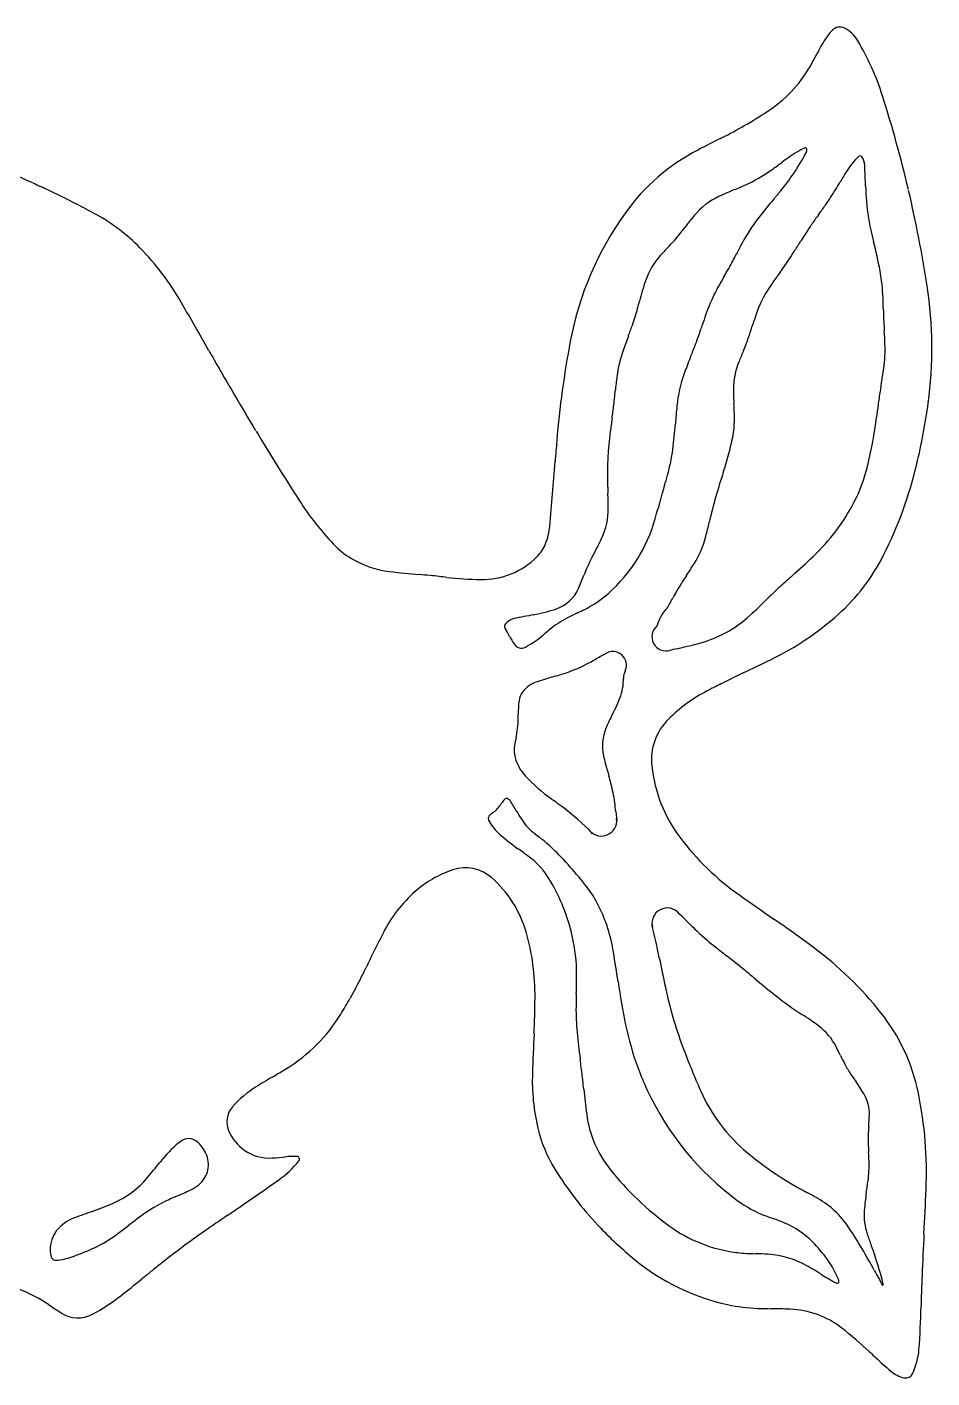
# Model space of a CAD drawing. Extents: x 28 to 914, y -268 to -42.
# Drawn here: x 830.9 to 913.6, y -227.8 to -104.4 of the extents above; entities that cross this region are included whole.
import ezdxf

# ---------------------------------------------------------------- set-up
doc = ezdxf.new("R2010")
doc.units = 0
doc.header["$MEASUREMENT"] = 0
doc.layers.add('cut', color=10, linetype='CONTINUOUS')

msp = doc.modelspace()

# ---------------------------------------------------------------- linework, layer by layer
at = {"layer": 'cut', "linetype": 'Continuous'}
for p, q in [((834.39571, -120.034383), (835.421571, -120.554078)), ((894.286472, -164.387064), (895.316921, -163.876513)), ((860.980795, -192.085259), (860.429443, -193.094441))]:
    msp.add_line(p, q, dxfattribs=at)
at = {"layer": 'cut'}
for p, q in [((883.945117, -146.565419), (883.960827, -146.978544)), ((883.423084, -161.808432), (883.716985, -161.64358)), ((884.692811, -176.057076), (884.772726, -176.873077))]:
    msp.add_line(p, q, dxfattribs=at)
for centre, radius, start, end in [((910.148369, -109.864612), 7.693233, 138.066037, 152.252888), ((905.145837, -105.37074), 0.968635, 63.476373, 138.066093), ((904.315348, -107.03471), 2.828342, 30.687071, 63.476249), ((885.607051, -118.137144), 24.582983, 17.65414, 30.687009), ((778.521357, -42.004413), 140.394711, 332.121985, 332.525117), ((1007.167296, -160.902484), 117.317759, 152.252893, 152.525162), ((892.11169, -102.091626), 11.89087, 303.897803, 332.122074), ((798.770149, -145.77387), 115.711662, 13.257791, 17.654187), ((876.750148, -79.229367), 39.434652, 296.965769, 303.897819), ((983.996483, -291.607597), 198.485526, 116.885898, 117.559694), ((750.749883, 168.424953), 317.299239, 296.886078, 296.965834), ((900.918849, -132.422115), 18.925199, 117.559669, 144.242335), ((905.555238, -123.33407), 8.668841, 114.404407, 125.93907), ((883.346274, -105.977648), 21.17123, 326.142993, 332.093541), ((902.010799, -115.521996), 0.09029, 15.495772, 114.404402), ((901.588542, -115.639065), 0.528475, 332.093505, 15.495766), ((833.695601, -26.524155), 111.8922, 305.659942, 306.23542), ((989.175641, -238.685413), 151.140958, 125.939077, 126.23541), ((911.541204, -121.158559), 6.805425, 133.562283, 148.338122), ((906.988563, -116.371509), 0.199186, 33.840047, 133.562283), ((905.864297, -117.125277), 1.552752, 2.681067, 33.840047), ((732.504357, -125.243312), 175.102662, 2.062145, 2.681067), ((897.942208, 24.92408), 158.214091, 244.002962, 245.229309), ((890.800403, -106.111269), 13.937787, 293.733062, 305.659974), ((884.773424, -106.935125), 19.452649, 320.315955, 326.143055), ((967.527926, -155.685224), 72.582348, 148.338122, 149.211661), ((1662.150659, 1681.119542), 1982.220113, 245.230187, 245.252647), ((800.277699, -188.654525), 76.633952, 63.563384, 65.252624), ((910.205657, -154.307547), 38.008225, 112.644698, 115.128029), ((877.091256, -74.929722), 47.99993, 292.644613, 293.732996), ((835.638796, -66.166008), 83.298812, 319.603495, 320.316023), ((885.34845, -107.651324), 22.601318, 324.841414, 329.098898), ((536.190793, 101.324347), 429.518879, 329.098898, 329.211661), ((978.191179, -116.396925), 70.743373, 182.062145, 182.871883), ((798.770149, -145.77387), 115.711662, 8.81188, 13.208275), ((800.277699, -188.654525), 76.633952, 61.179094, 62.703581), ((896.777276, -125.67748), 6.385414, 115.128079, 140.24384), ((936.447775, -151.950634), 49.06981, 139.603438, 142.118851), ((874.798851, -100.220815), 35.505059, 323.95406, 324.841414), ((924.012367, -119.11485), 16.496431, 182.871883, 193.45908), ((828.954662, -136.536357), 17.147217, 44.295496, 61.179059), ((909.425453, -138.547758), 29.407843, 144.242278, 169.324978), ((914.243325, -140.207001), 29.104786, 140.243862, 143.02555), ((910.272412, -131.58752), 15.906487, 142.118787, 152.130695), ((921.358098, -135.229221), 22.742358, 144.120987, 146.968987), ((954.145106, -158.944758), 63.207338, 143.737497, 144.120987), ((306.397369, 316.220903), 740.135389, 323.737497, 323.77319), ((880.201506, -104.152696), 28.823115, 323.77319, 323.95406), ((881.334618, -116.000784), 11.740327, 317.768324, 321.810695), ((864.475516, -102.739111), 33.190299, 321.810745, 323.025633), ((974.834023, -169.998059), 86.527518, 146.968987, 147.832716), ((995.386712, -102.03329), 89.886327, 193.45908, 194.145829), ((823.223111, -142.128678), 25.155009, 29.874671, 44.29552), ((931.573687, -164.157058), 57.842271, 136.758493, 137.77308), ((853.478415, -90.714264), 49.361813, 316.758565, 317.76834), ((1008.021399, -183.276003), 126.48028, 152.13066, 152.644717), ((460.691332, 153.365019), 520.849125, 327.720168, 327.832716), ((866.323633, -134.561463), 43.212736, 10.514968, 14.145829), ((893.566214, -129.661443), 6.51474, 137.773009, 161.509296), ((872.19399, -113.52981), 26.204822, 330.472609, 332.115594), ((827.519404, -89.891453), 76.74778, 332.115629, 332.644812), ((872.463336, -106.743614), 33.804277, 324.538002, 327.720168), ((811.547874, -79.179597), 95.903377, 329.934255, 330.472605), ((1864.652293, -820.906007), 1188.678881, 144.268014, 144.292255), ((821.662047, -70.558221), 96.175373, 324.268014, 324.538002), ((892.190091, -129.760408), 16.90449, 2.025682, 10.514968), ((912.799614, -136.093388), 26.795114, 161.509277, 165.610301), ((935.995355, -151.21983), 47.891514, 149.934337, 151.509029), ((906.874858, -133.716811), 9.864518, 146.092429, 160.345115), ((933.797135, -151.812994), 42.303396, 144.42921, 146.092429), ((929.678439, -148.867473), 37.239825, 144.292255, 144.42921), ((876.557304, -133.715303), 36.995397, 352.183458, 8.811934), ((715.255122, -85.410176), 177.14756, 345.392953, 345.610219), ((906.715748, -135.328269), 14.577296, 151.509048, 160.227321), ((823.144328, -132.202526), 85.993428, 1.284337, 2.025682), ((-266.945533, -768.362083), 1282.38846, 29.653271, 29.874662), ((869.020066, -125.483147), 18.246644, 340.346264, 345.392978), ((940.15198, -147.348018), 50.108353, 160.227352, 161.419552), ((927.009019, -140.908003), 31.24436, 160.345115, 162.617867), ((969.379315, -128.923988), 60.278306, 181.284337, 181.927262), ((831.878151, -112.218169), 57.686237, 339.294023, 340.346196), ((830.68877, -111.344591), 65.122638, 340.774166, 341.534135), ((8786.63665, -2768.117879), 8322.698949, 161.52988, 161.534005), ((903.771115, -135.118558), 11.727016, 161.418463, 161.528929), ((838.877012, -113.319285), 61.104911, 341.670909, 342.617867), ((934.89722, -130.084302), 25.776694, 181.927262, 183.312243), ((997.971043, -126.433966), 88.956059, 183.312243, 183.70643), ((968.23282, -149.63303), 89.250885, 169.324943, 175.20976), ((950.640466, -157.108779), 69.276963, 159.29409, 160.461081), ((869.09213, -124.73747), 24.450937, 338.827981, 340.774157), ((883.023895, -127.944341), 14.598573, 338.266978, 341.670909), ((861.694538, -135.261929), 47.606083, 2.285747, 3.70643), ((4383.923645, 1879.423968), 4069.373407, 209.653295, 209.667734), ((896.261609, -137.810629), 11.575329, 160.461113, 172.549841), ((-526.923014, 437.014764), 1529.253067, 338.049733, 338.07013), ((848.987469, -116.9507), 46.010881, 338.092789, 338.828006), ((1031.332144, -189.978095), 146.156692, 157.468519, 157.899522), ((851.808759, -115.501486), 48.202283, 337.468519, 338.266978), ((896.867313, -133.858008), 12.4053, 351.921606, 2.285747), ((1095.162524, 6.001982), 284.448091, 209.667803, 211.174033), ((929.469702, -149.936137), 40.967014, 158.049666, 160.193383), ((902.043719, -137.478253), 6.61555, 157.899522, 180.109075), ((865.113861, -129.351038), 44.477009, 350.415453, 351.921606), ((923.488464, -141.370952), 39.03398, 172.54994, 174.505512), ((902.397519, -140.186007), 12.192579, 160.193437, 174.494665), ((144.199249, -7.609054), 775.598742, 350.380047, 350.414842), ((852.149874, -135.013437), 32.585418, 353.11759, 354.470671), ((29.732126, -55.398268), 858.847802, 354.470642, 354.505478), ((919.78353, -137.444481), 24.355393, 180.109075, 183.261912), ((946.051384, -143.804727), 37.737039, 170.614224, 172.585709), ((1013.950434, -155.028025), 106.55741, 170.380047, 170.614224), ((802.279101, -128.993808), 82.818175, 352.254626, 353.117496), ((975.547971, -147.236435), 85.682015, 174.494687, 175.583299), ((828.463872, -142.649035), 67.112455, 2.483582, 3.261912), ((1088.569792, -162.350784), 181.45709, 172.585709, 172.934049), ((855.330466, -130.80134), 58.421312, 346.608071, 352.183454), ((1388.04017, -208.664776), 508.336198, 172.254564, 172.393449), ((837.461832, -136.570744), 52.815418, 353.032769, 355.583242), ((886.129567, -140.147851), 9.392543, 346.122427, 2.483582), ((868.980021, -135.131942), 39.813182, 346.333385, 352.934049), ((1095.162524, 6.001982), 284.448091, 211.194176, 212.700406), ((913.361919, -145.273987), 29.443899, 172.39335, 181.777505), ((1419.434268, -187.444936), 542.033931, 175.209669, 175.412725), ((874.828042, -141.137049), 15.17123, 343.946992, 353.032777), ((853.96895, -132.202262), 42.52014, 342.527374, 346.122427), ((-1191.407579, 22.037846), 2077.198435, 355.249692, 355.412642), ((875.006793, -135.485977), 38.195, 333.299037, 346.608075), ((817.658824, -124.68678), 74.660144, 343.189771, 343.946989), ((1371.093465, -294.979409), 499.618369, 162.527374, 162.699586), ((893.595323, -141.117312), 14.480638, 332.639989, 346.333385), ((943.883177, -144.326739), 59.979853, 181.777575, 182.138997), ((1002.453926, -180.515664), 118.384135, 163.189793, 163.517295), ((930.574301, -157.769481), 38.225155, 162.699586, 166.340812), ((878.177682, -133.301935), 26.595414, 212.700494, 223.579202), ((819.178681, -149.398757), 64.827339, 0.959709, 2.139533), ((1810.301365, -392.927513), 953.65365, 165.109819, 165.140988), ((932.338145, -159.49258), 45.187206, 164.523876, 165.095228), ((917.359681, -155.337644), 29.643146, 163.517101, 164.538334), ((889.887135, -139.198453), 18.655884, 313.415145, 332.639989), ((877.729858, -148.417929), 6.267947, 334.362057, 0.959709), ((828.994187, -132.573538), 61.603938, 344.231007, 345.141089), ((3804.622371, -827.748053), 2989.330949, 166.878141, 166.888678), ((909.761047, -152.928413), 16.856621, 166.737834, 166.878141), ((939.373676, -159.907898), 47.280642, 166.340812, 166.737834), ((873.218376, -149.530489), 5.456167, 337.516047, 355.249596), ((874.508847, -145.426301), 14.309352, 311.55639, 344.231052), ((835.978252, -136.304486), 58.773726, 345.603712, 346.888678), ((864.55006, -146.269898), 7.783712, 223.57929, 238.986251), ((874.903837, -150.228077), 3.632048, 315.087415, 337.516049), ((861.475774, -140.617065), 24.297055, 331.675295, 334.362115), ((884.303886, -148.709063), 8.881437, 327.974641, 345.603712), ((865.04546, -145.445843), 8.745215, 238.986316, 263.354326), ((872.472737, -147.804382), 7.064911, 269.029369, 315.087399), ((893.523767, -158.54452), 12.418452, 151.968294, 157.36204), ((992.866949, -211.436865), 124.964745, 151.675357, 151.968253), ((844.002845, -90.70286), 85.418078, 311.666232, 313.415145), ((892.833451, -144.452242), 18.24046, 311.772869, 333.29908), ((874.951151, -60.426529), 94.339645, 263.354366, 264.999185), ((927.581996, -172.748038), 49.319711, 157.362079, 158.237783), ((858.754634, -132.728391), 39.016901, 326.104879, 327.974641), ((855.794357, -279.352619), 125.42299, 84.543292, 84.999137), ((863.192022, -201.911884), 47.62972, 83.532169, 84.543319), ((812.562119, -648.505148), 497.083756, 83.45161, 83.532053), ((872.894343, -122.922994), 31.94987, 263.451592, 269.029266), ((837.622048, -136.835499), 47.543608, 336.662261, 338.23787), ((903.274567, -163.233249), 14.945517, 146.933531, 150.756166), ((931.855583, -181.841154), 49.050188, 146.104879, 146.933531), ((979.433986, -242.887927), 118.302045, 131.666232, 132.375943), ((878.165321, -154.327859), 3.387753, 288.967287, 336.662284), ((877.396834, -148.684121), 9.955749, 296.520256, 311.556434), ((850.303516, -134.950166), 45.098504, 329.988732, 331.438824), ((938.72454, -183.081177), 55.573596, 150.756166, 151.438824), ((862.760623, -120.939682), 50.516821, 312.594886, 314.950249), ((935.645951, -193.951695), 52.648216, 134.188833, 134.950249), ((921.660788, -179.564827), 32.58415, 132.375943, 134.188833), ((874.478268, -143.599931), 14.731597, 280.546924, 288.967217), ((891.746062, -180.37518), 24.823403, 115.156726, 117.726449), ((868.324117, -130.503252), 30.274661, 295.156706, 296.52033), ((891.661374, -159.851539), 3.288361, 134.524452, 166.313931), ((874.90081, -159.157061), 0.379263, 140.2872, 198.828293), ((875.690223, -159.812737), 1.405462, 102.074216, 140.2874), ((889.629923, -224.978692), 68.045668, 100.546962, 102.074216), ((884.349765, -166.303074), 8.925939, 117.726522, 129.502805), ((889.276572, -160.090163), 1.3, 128.551972, 286.988574), ((889.39554, -149.910125), 11.163227, 284.038987, 312.594886), ((887.049448, -137.977071), 26.922772, 296.033602, 311.772943), ((875.284443, -159.026247), 0.784587, 198.828548, 214.620124), ((871.963844, -161.318675), 3.250461, 30.819379, 34.619804), ((865.136771, -165.391617), 11.200164, 28.63399, 30.819643), ((887.358727, -153.258745), 14.118247, 208.63385, 212.046592), ((872.746577, -153.840642), 8.080283, 297.077784, 310.182155), ((834.011956, -107.975622), 68.113365, 310.182254, 310.395853), ((906.253528, -192.871788), 43.359518, 129.502825, 130.395718), ((876.063844, -160.329349), 0.792788, 212.046618, 297.077726), ((884.403547, -162.688152), 1.25, 334.732504, 123.315564), ((894.357925, -178.894173), 18.179213, 102.987876, 105.255179), ((867.198295, -61.139212), 102.667286, 282.987876, 284.038987), ((875.729991, -150.375908), 13.73458, 286.952184, 299.177243), ((736.241663, 99.44201), 299.856906, 299.177243, 299.395732), ((790.323488, 60.045538), 247.306222, 295.379073, 296.033619), ((894.323505, -215.891727), 54.363018, 106.328553, 108.036399), ((860.302568, -99.764052), 66.645498, 286.328553, 286.952184), ((880.413154, -163.884186), 4.977325, 338.604807, 0.196458), ((886.890441, -163.861976), 1.5, 154.732504, 180.196458), ((938.730312, -252.793284), 98.949051, 115.379088, 116.023828), ((877.435574, -166.121878), 1.602011, 143.612956, 172.220575), ((878.332579, -166.782895), 2.716265, 108.036399, 143.612956), ((899.719112, -177.913077), 14.516124, 117.518684, 134.845074), ((938.730312, -252.793284), 98.949051, 116.689728, 117.51868), ((884.543304, -167.092916), 8.775765, 172.220575, 180.443769), ((876.2868, -162.560767), 9.306106, 334.425328, 340.286296), ((869.785049, -167.692155), 5.982987, 350.245064, 359.569013), ((838.023166, -167.453233), 37.745768, 359.569013, 0.443769), ((898.437741, -174.600359), 15.892593, 152.962705, 157.233952), ((-434.222949, 505.517213), 1480.28401, 332.962705, 332.976677), ((874.830794, -162.150341), 10.793735, 332.976677, 333.1403), ((864.554577, -156.946004), 22.312666, 333.1403, 334.425328), ((893.177861, -171.336355), 5.240283, 134.845078, 186.092928), ((856.519109, -165.411473), 19.443546, 348.574204, 350.245064), ((887.594543, -170.049858), 4.133256, 157.233952, 192.685913), ((878.00435, -170.435888), 2.59614, 171.160121, 195.103457), ((892.648404, -172.713345), 17.416232, 168.574204, 171.160121), ((879.405194, -170.057821), 4.047105, 195.103457, 222.993853), ((907.728234, -165.517736), 24.770738, 192.685913, 195.945657), ((1239.909788, -70.543849), 370.262596, 195.955065, 196.030371), ((901.061715, -170.494812), 13.168924, 186.092868, 216.790612), ((888.354596, -161.714163), 16.282644, 222.993853, 234.07935), ((843.74852, -184.368564), 41.926458, 15.045707, 16.030371), ((871.125951, -177.00939), 13.577187, 7.552311, 15.045707), ((876.924372, -177.02607), 3.189915, 139.318707, 147.627994), ((874.665067, -175.084042), 0.210665, 97.034357, 139.319001), ((874.689596, -175.282849), 0.410979, 32.616944, 97.034044), ((851.631038, -190.0391), 27.786955, 30.249702, 32.61708), ((942.514774, -86.951555), 108.601507, 234.07935, 234.243194), ((822.280928, -253.92507), 97.156439, 53.733141, 54.243194), ((873.382815, -176.675299), 0.350426, 129.091093, 201.152304), ((887.868534, -194.505637), 23.323389, 128.007522, 129.091091), ((869.325234, -170.777728), 6.790855, 308.007589, 310.04589), ((872.376537, -174.408215), 2.048399, 310.045781, 325.38863), ((867.659619, -171.152848), 7.779605, 325.388621, 327.628127), ((899.966698, -161.850969), 28.167552, 210.249603, 211.817878), ((867.601975, -192.153085), 20.541979, 43.258486, 53.733141), ((762.234314, -191.446399), 123.421695, 7.162794, 7.552311), ((873.418503, -176.661493), 0.388691, 201.152018, 206.105956), ((876.566046, -175.119118), 3.893823, 206.105999, 227.208925), ((880.386638, -173.999584), 5.124817, 211.81785, 230.951544), ((883.367932, -176.892513), 1.4, 224.066805, 5.593435), ((883.372916, -176.896123), 1.4, 0.94323, 10.24364), ((885.546999, -165.417527), 17.114201, 227.208957, 235.054496), ((888.17221, -164.401811), 17.483311, 230.951545, 232.875721), ((862.814154, -197.90163), 24.531792, 52.177595, 52.875685), ((870.13168, -188.475565), 12.598775, 45.907386, 52.177646), ((909.899869, -163.885295), 24.205168, 216.790597, 234.939619), ((833.005228, -240.607058), 74.61422, 54.245023, 55.054495), ((872.206925, -186.16242), 7.524791, 29.92179, 54.244933), ((856.140327, -202.917236), 32.706481, 37.657597, 45.907375), ((872.918733, -190.755565), 9.882754, 108.29914, 120.284791), ((870.952249, -184.809161), 3.619625, 48.944394, 108.299168), ((872.949661, -190.808552), 9.944106, 120.284707, 131.597386), ((866.515198, -189.903415), 10.375279, 16.090123, 48.94441), ((862.789469, -191.582451), 18.390572, 13.07945, 29.921755), ((874.851347, -192.950673), 12.80856, 131.597377, 152.826418), ((873.643481, -189.409913), 10.597474, 26.280326, 37.657475), ((1298.416905, 389.731241), 700.545879, 234.939589, 235.25059), ((870.112632, -191.153453), 14.535344, 8.971462, 26.280305), ((889.385159, -186.261962), 1.4, 38.50801, 196.469081), ((823.985435, -253.522051), 95.202709, 45.227739, 45.789609), ((947.687437, -128.83274), 80.437861, 225.227739, 226.092317), ((815.170909, -306.880239), 147.271464, 53.531733, 55.250574), ((954.650638, -233.915401), 102.508258, 152.826436, 154.324584), ((856.205996, -192.877085), 21.104788, 359.424933, 16.090113), ((865.687826, -190.909085), 15.415022, 359.843757, 13.079473), ((829.814624, -201.035867), 59.976622, 11.170193, 14.132755), ((909.920294, -168.068078), 25.978987, 226.092317, 231.309462), ((981.307462, -78.932163), 140.17767, 231.309462, 231.884579), ((883.30786, -214.691733), 32.635672, 38.370089, 53.531772), ((3632.984672, -1516.062327), 3071.914543, 154.418075, 154.432284), ((926.228872, -220.252141), 70.972858, 154.324442, 154.417949), ((553.481913, -241.14128), 335.087672, 8.503946, 8.971479), ((1065.293154, -154.537155), 180.048936, 191.170193, 192.041115), ((829.250082, -272.770988), 106.185755, 50.714847, 51.891346), ((818.57295, -169.571547), 48.013462, 332.036813, 334.432355), ((816.850325, -190.775884), 64.252705, 358.287607, 359.843737), ((653.111024, -488.012996), 384.311787, 50.516616, 50.708081), ((959.344032, -180.456257), 75.28622, 188.503906, 191.553007), ((927.011186, -184.033623), 38.656064, 192.041115, 200.404193), ((21185.919102, 24434.997213), 31907.368961, 230.516616, 230.518172), ((940.260252, -140.811499), 66.246555, 230.527175, 232.443146), ((818.57295, -169.571547), 48.013462, 328.632969, 330.664487), ((788.970218, -192.202174), 88.343952, 357.300889, 359.424897), ((954.272404, -194.88436), 73.230776, 178.287503, 179.206293), ((913.552566, -175.551995), 22.426439, 232.434143, 236.882792), ((846.841819, -186.804623), 14.905944, 301.471122, 328.632982), ((902.346319, -194.164998), 21.299708, 179.206278, 185.585088), ((942.179685, -131.666898), 74.823135, 236.882792, 237.2255), ((887.434206, -216.698342), 26.307543, 53.115667, 57.2255), ((895.198854, -205.277168), 17.46894, 11.585057, 38.370137), ((911.643696, -190.206995), 26.599477, 191.552946, 200.400974), ((899.98584, -199.971612), 5.395178, 27.083615, 53.115667), ((1159.606738, -209.675325), 282.704213, 177.300861, 178.029431), ((954.684737, -189.046892), 73.887777, 185.585112, 187.466434), ((-390.662456, -365.362476), 1282.963819, 7.430638, 7.466391), ((958.105501, -172.467161), 71.831951, 200.404193, 203.919926), ((860.463105, -220.182157), 49.785635, 26.007834, 27.083615), ((938.394222, -182.159421), 36.92646, 206.007834, 207.336061), ((800.490476, -111.080371), 103.690003, 300.625643, 301.471095), ((797.465333, -210.39511), 84.772464, 6.910976, 7.423658), ((912.567639, -189.86339), 27.585243, 200.400926, 204.925101), ((913.610761, -194.970879), 9.027475, 207.336061, 214.329959), ((895.911122, -272.263496), 83.620166, 120.625535, 121.839736), ((896.059769, -200.60761), 19.001296, 178.029407, 193.259543), ((828.444, -206.646711), 53.567844, 6.448233, 6.917828), ((800.744311, -209.777624), 81.443917, 5.903663, 6.44843), ((926.759791, -185.991141), 24.950184, 214.329959, 215.316239), ((910.76684, -197.321588), 5.35035, 215.316239, 215.477946), ((3635.550569, 1744.665785), 3351.357123, 215.477946, 215.484407), ((895.337548, -208.784247), 13.867153, 29.865065, 35.484407), ((856.726766, -209.163346), 9.343368, 121.839764, 138.804928), ((970.873589, -192.185377), 89.592508, 185.903729, 187.381252), ((911.461159, -190.377633), 26.365102, 204.925018, 233.487814), ((906.544731, -195.337205), 15.426703, 203.919926, 230.271991), ((904.274793, -203.652352), 3.561296, 358.174636, 29.865065), ((876.858887, -209.036871), 36.190312, 357.562645, 11.585107), ((851.295037, -204.409048), 2.124848, 138.805019, 204.505822), ((892.132594, -202.385835), 10.193555, 187.38133, 218.512273), ((947.704922, -207.881395), 40.046109, 175.57152, 176.393917), ((885.283383, -203.047107), 22.562347, 355.57152, 358.174636), ((845.680731, -207.118985), 1.187626, 50.232978, 127.430932), ((853.188059, -203.546114), 4.205278, 204.505857, 234.755993), ((889.89303, -202.060774), 12.665654, 193.259521, 211.662461), ((917.740673, -205.993011), 10.022415, 176.393917, 182.38765), ((850.939113, -213.988974), 9.839061, 127.430926, 140.796609), ((844.506231, -208.53031), 3.023733, 24.482184, 50.232919), ((844.999249, -208.305811), 2.482007, 348.594455, 24.482113), ((853.040708, -203.754656), 3.94993, 234.755995, 274.0479), ((916.970074, -182.792302), 31.738122, 230.271991, 242.212934), ((946.809328, -204.780949), 39.116328, 182.38765, 183.475636), ((870.139551, -209.437551), 37.69473, 2.188351, 3.475636), ((776.58612, -154.920188), 85.11898, 320.118077, 321.308444), ((883.507619, -240.554428), 51.867991, 140.796593, 141.308588), ((850.771075, -171.68321), 36.101585, 274.047953, 275.95265), ((848.451271, -202.041012), 9.397621, 305.255157, 320.971915), ((855.240438, -214.547162), 6.994744, 87.272296, 95.952579), ((855.561673, -207.804675), 0.244609, 320.971939, 87.272306), ((897.789052, -208.380994), 10.02505, 351.983516, 2.188351), ((835.450137, -204.106589), 8.409954, 293.817754, 320.118027), ((844.601383, -207.86511), 3.024499, 294.973386, 327.65209), ((845.436894, -208.394278), 2.035511, 327.65213, 348.599383), ((694.735786, 15.419477), 275.701047, 304.348327, 305.2552), ((906.135125, -192.04418), 31.74805, 211.662409, 223.418348), ((905.724153, -191.569851), 27.563529, 218.512299, 234.118193), ((823.995965, -163.623111), 51.829598, 293.249552, 294.973435), ((887.568488, -238.587898), 31.330109, 60.187391, 62.212934), ((929.062364, -214.142316), 21.754082, 171.304618, 175.600787), ((816.960472, -196.997562), 91.651282, 351.304618, 351.983516), ((511.595291, -193.489523), 401.784642, 356.986981, 357.562687), ((827.996782, -187.221753), 26.866665, 289.399889, 293.817763), ((849.441557, -223.869431), 13.565071, 114.278967, 127.402755), ((858.645012, -244.272593), 35.947935, 113.249615, 114.279098), ((745.1566, -58.360935), 186.337701, 304.296077, 304.348331), ((902.134048, -202.976915), 10.689104, 233.487751, 249.941358), ((899.033452, -218.579155), 8.269425, 33.394075, 60.187391), ((836.533274, -216.661605), 3.725076, 110.268039, 141.292109), ((873.219154, -316.006556), 109.627262, 109.335982, 110.268065), ((1008.448579, -431.821618), 275.342353, 127.40271, 127.669479), ((976.606278, -399.802267), 226.154487, 124.288253, 124.925839), ((-3921.830923, 6784.205031), 8468.938834, 304.28824, 304.296032), ((937.439606, -106.283946), 113.626039, 249.94132, 250.250717), ((891.288665, -234.829983), 22.953582, 67.378709, 70.250681), ((912.852622, -212.895269), 5.496442, 175.600787, 198.706223), ((835.633954, -215.940913), 2.57261, 141.292064, 161.735123), ((831.397377, -204.001924), 13.175366, 292.620076, 306.461239), ((805.38782, -168.80227), 56.941937, 306.461252, 307.669494), ((893.404892, -280.650313), 80.828444, 124.925885, 128.261409), ((909.771935, -188.60282), 36.75498, 223.41834, 230.49235), ((897.394618, -203.084351), 13.352094, 234.118183, 262.401366), ((897.185729, -220.677992), 7.622104, 44.359949, 67.378621), ((862.644406, -242.567911), 51.854089, 28.272771, 33.394075), ((943.05329, -202.66925), 37.381421, 198.706223, 200.383947), ((1273.359617, -233.58556), 361.034196, 176.986967, 177.593842), ((836.115024, -216.09968), 3.079203, 161.735197, 180.875947), ((891.809799, -225.935103), 15.141269, 36.247194, 44.359865), ((877.775278, -226.925108), 32.257401, 13.783192, 20.383947), ((835.134353, -216.114677), 2.098417, 180.875867, 196.103493), ((833.65868, -216.540703), 0.562478, 196.103752, 209.116062), ((833.545346, -216.603827), 0.432751, 209.115915, 274.074422), ((833.194068, -211.672333), 5.37674, 274.074395, 290.205799), ((822.603422, -182.896697), 36.039405, 290.205748, 292.620103), ((899.161416, -201.470854), 20.076568, 230.492447, 257.719387), ((896.986582, -206.143125), 10.266225, 262.40127, 266.743541), ((898.837691, -173.610079), 42.851892, 266.743449, 268.149699), ((896.115555, -257.872446), 41.454433, 86.579772, 88.149652), ((898.105467, -224.577141), 8.099717, 60.698314, 86.579842), ((897.651306, -221.652383), 7.898003, 20.480996, 36.247253), ((3078.467364, -2992.257998), 3563.261221, 128.872633, 128.888905), ((915.266596, -308.752041), 116.430534, 128.782362, 128.87266), ((931.551161, -329.018714), 142.429094, 128.261433, 128.782366), ((883.108611, -251.299446), 38.742616, 58.247341, 60.698361), ((918.361046, -194.33799), 28.245007, 238.247408, 241.22685), ((966.746739, -186.57838), 66.349647, 208.272771, 209.525076), ((826.782513, -229.520311), 10.394065, 57.922828, 76.057958), ((719.35967, -67.424881), 194.402664, 308.163748, 308.888881), ((904.863764, -218.916732), 0.204122, 241.226669, 326.636934), ((904.904221, -218.943371), 0.155683, 326.637048, 20.481055), ((909.056041, -219.251545), 0.049177, 209.525076, 13.783192), ((1028.229344, -223.285172), 115.687607, 177.59384, 178.637074), ((815.798067, -247.04649), 31.077996, 56.673985, 57.922792), ((828.271982, -206.008055), 18.143798, 298.391069, 308.163698), ((1241.526474, -228.360023), 329.0451, 178.63706, 178.758986), ((942.511981, -54.336346), 199.559416, 236.673573, 237.082664), ((835.576885, -219.52322), 2.780814, 237.082728, 298.391024), ((898.177264, -205.991886), 15.449659, 257.719426, 268.043782), ((899.747581, -160.016089), 61.452265, 268.0438, 269.163351), ((897.539475, -311.231175), 89.778942, 88.065201, 89.163438), ((900.295754, -229.639869), 8.141093, 51.85745, 88.065246), ((837.869696, -219.615543), 74.706383, 355.7202, 358.75899), ((880.944937, -254.281219), 39.472392, 47.007097, 51.857491), ((1608.727159, 526.363424), 1027.801248, 227.007094, 227.037804), ((949.298936, -181.722735), 60.210638, 227.037901, 227.164868), ((906.241543, -224.732202), 6.143349, 334.194847, 355.72015), ((948.62655, -182.447869), 59.221738, 227.164923, 229.021495), ((911.611471, -225.061129), 2.777022, 229.021432, 257.628001), ((911.161767, -227.111276), 0.678132, 257.628029, 334.194762)]:
    msp.add_arc(centre, radius, start, end, dxfattribs=at)

doc.saveas('drawing.dxf')
